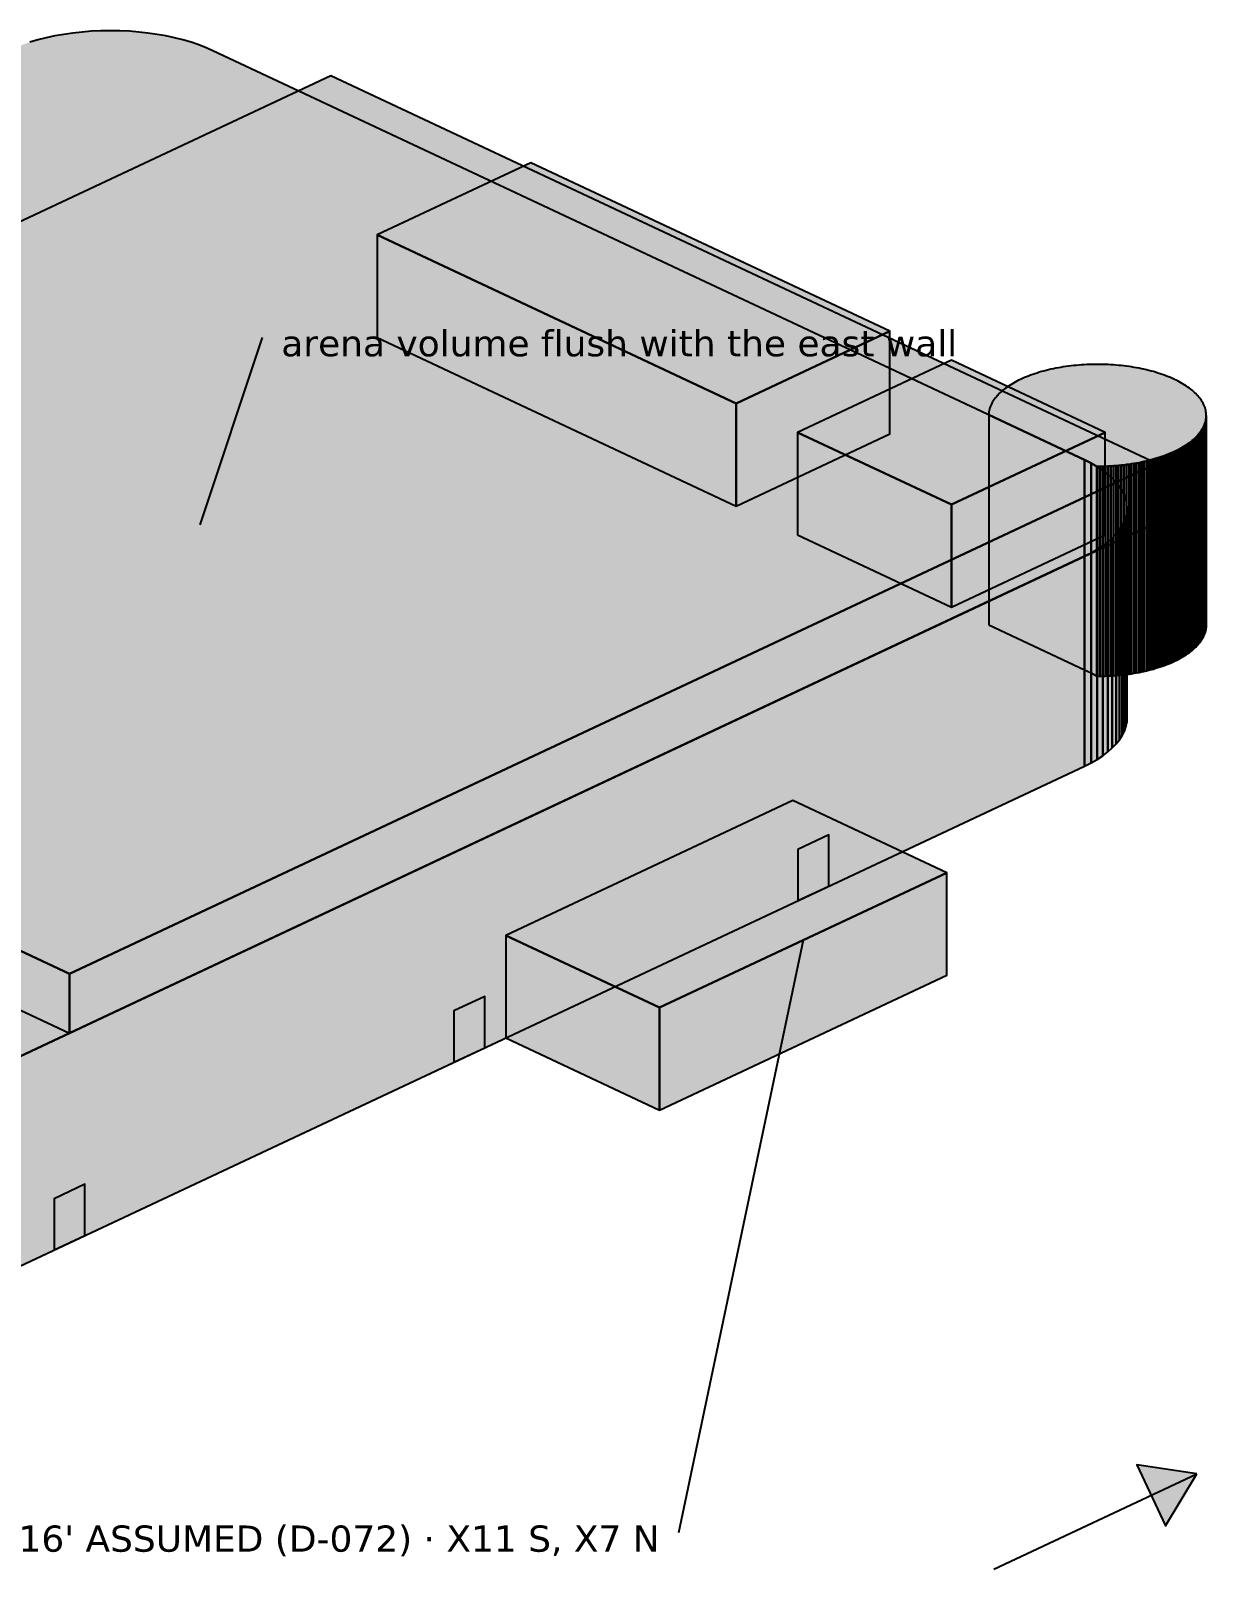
# Model space of a CAD drawing. Header units: inches. Extents: x 0.5 to 16.5, y 0.5 to 10.5.
# Drawn here: x 10.394 to 12.278, y 6.574 to 9.039 of the extents above; entities that cross this region are included whole.
import ezdxf
from ezdxf.enums import TextEntityAlignment as Align

# ---------------------------------------------------------------- set-up
doc = ezdxf.new("R2010")
doc.units = ezdxf.units.IN
doc.header["$MEASUREMENT"] = 0
doc.layers.add('A-ANNO-TEXT', color=7, linetype='Continuous')
doc.layers.add('A-MASS', color=7, linetype='Continuous')
doc.styles.add('KS-REG', font='DejaVuSans.ttf')

msp = doc.modelspace()

# ---------------------------------------------------------------- hatches: boundary and pattern name
at = {"layer": 'A-ANNO-TEXT', "true_color": 0x000000}
msp.add_hatch(color=7, dxfattribs=at).paths.add_polyline_path([(12.2629, 6.7265), (12.1667, 6.741), (12.2126, 6.6432)])
at = {"layer": 'A-MASS', "true_color": 0xc9c6be}
for points in [[(12.0829, 8.1969), (12.0933, 8.2021), (12.1029, 8.2077), (12.1118, 8.2135), (12.1198, 8.2195), (12.127, 8.2258), (12.1333, 8.2323), (12.1386, 8.239), (12.143, 8.2458), (12.1465, 8.2528), (12.149, 8.2598), (12.1505, 8.267), (12.151, 8.2741), (12.1505, 8.2812), (12.149, 8.2883), (12.1465, 8.2954), (12.143, 8.3023), (12.1386, 8.3092), (12.1333, 8.3159), (12.127, 8.3224), (12.1198, 8.3287), (12.1118, 8.3347), (12.1029, 8.3405), (12.0933, 8.3461), (12.0829, 8.3513), (10.6856, 9.0072), (10.6745, 9.0121), (10.6628, 9.0167), (10.6504, 9.0208), (10.6375, 9.0246), (10.6241, 9.0279), (10.6102, 9.0309), (10.596, 9.0334), (10.5814, 9.0355), (10.5666, 9.0371), (10.5516, 9.0383), (10.5364, 9.039), (10.5212, 9.0392), (10.506, 9.039), (10.4909, 9.0383), (10.4759, 9.0371), (10.4611, 9.0355), (10.4465, 9.0334), (10.4323, 9.0309), (10.4184, 9.0279), (10.405, 9.0246), (10.3921, 9.0208), (10.3797, 9.0167), (10.368, 9.0121), (10.3568, 9.0072), (8.6144, 8.1892), (8.604, 8.184), (8.5943, 8.1785), (8.5855, 8.1727), (8.5774, 8.1666), (8.5703, 8.1603), (8.564, 8.1538), (8.5586, 8.1471), (8.5542, 8.1403), (8.5508, 8.1333), (8.5483, 8.1263), (8.5468, 8.1192), (8.5463, 8.112), (8.5468, 8.1049), (8.5483, 8.0978), (8.5508, 8.0907), (8.5542, 8.0838), (8.5586, 8.0769), (8.564, 8.0703), (8.5703, 8.0638), (8.5774, 8.0575), (8.5855, 8.0514), (8.5943, 8.0456), (8.604, 8.0401), (8.6144, 8.0349), (10.0116, 7.3789), (10.0227, 7.374), (10.0345, 7.3695), (10.0469, 7.3653), (10.0598, 7.3615), (10.0732, 7.3582), (10.0871, 7.3552), (10.1013, 7.3527), (10.1159, 7.3506), (10.1307, 7.349), (10.1457, 7.3478), (10.1608, 7.3471), (10.176, 7.3469), (10.1912, 7.3471), (10.2064, 7.3478), (10.2214, 7.349), (10.2362, 7.3506), (10.2508, 7.3527), (10.265, 7.3552), (10.2788, 7.3582), (10.2923, 7.3615), (10.3052, 7.3653), (10.3175, 7.3695), (10.3293, 7.374), (10.3404, 7.3789)], [(9.1322, 8.1491), (10.4555, 7.5278), (12.1979, 8.3459), (10.8747, 8.9671)], [(12.2236, 8.3634), (12.2267, 8.3648), (12.2297, 8.3662), (12.2326, 8.3677), (12.2354, 8.3692), (12.2382, 8.3707), (12.2409, 8.3723), (12.2435, 8.3739), (12.246, 8.3755), (12.2484, 8.3772), (12.2507, 8.3789), (12.253, 8.3806), (12.2551, 8.3823), (12.2572, 8.3841), (12.2592, 8.3858), (12.261, 8.3877), (12.2628, 8.3895), (12.2645, 8.3913), (12.2661, 8.3932), (12.2676, 8.3951), (12.269, 8.397), (12.2703, 8.3989), (12.2715, 8.4008), (12.2726, 8.4028), (12.2735, 8.4047), (12.2744, 8.4067), (12.2752, 8.4087), (12.2759, 8.4106), (12.2765, 8.4126), (12.2769, 8.4146), (12.2773, 8.4166), (12.2776, 8.4186), (12.2777, 8.4206), (12.2778, 8.4226), (12.2777, 8.4247), (12.2776, 8.4267), (12.2773, 8.4287), (12.2769, 8.4307), (12.2765, 8.4327), (12.2759, 8.4347), (12.2752, 8.4366), (12.2744, 8.4386), (12.2735, 8.4406), (12.2726, 8.4425), (12.2715, 8.4445), (12.2703, 8.4464), (12.269, 8.4483), (12.2676, 8.4502), (12.2661, 8.4521), (12.2645, 8.454), (12.2628, 8.4558), (12.261, 8.4576), (12.2592, 8.4595), (12.2572, 8.4612), (12.2551, 8.463), (12.253, 8.4647), (12.2507, 8.4664), (12.2484, 8.4681), (12.246, 8.4698), (12.2435, 8.4714), (12.2409, 8.473), (12.2382, 8.4746), (12.2354, 8.4761), (12.2326, 8.4776), (12.2297, 8.4791), (12.2267, 8.4805), (12.2236, 8.4819), (12.2205, 8.4833), (12.2173, 8.4846), (12.214, 8.4859), (12.2107, 8.4872), (12.2073, 8.4884), (12.2038, 8.4896), (12.2003, 8.4907), (12.1967, 8.4918), (12.1931, 8.4929), (12.1894, 8.4939), (12.1856, 8.4948), (12.1818, 8.4958), (12.178, 8.4966), (12.1741, 8.4975), (12.1701, 8.4983), (12.1662, 8.499), (12.1622, 8.4997), (12.1581, 8.5004), (12.154, 8.501), (12.1499, 8.5015), (12.1458, 8.5021), (12.1416, 8.5025), (12.1374, 8.5029), (12.1332, 8.5033), (12.129, 8.5036), (12.1248, 8.5039), (12.1205, 8.5041), (12.1163, 8.5043), (12.112, 8.5044), (12.1077, 8.5045), (12.1034, 8.5045), (12.0991, 8.5045), (12.0949, 8.5044), (12.0906, 8.5043), (12.0863, 8.5041), (12.0821, 8.5039), (12.0778, 8.5036), (12.0736, 8.5033), (12.0694, 8.5029), (12.0652, 8.5025), (12.0611, 8.5021), (12.0569, 8.5015), (12.0528, 8.501), (12.0487, 8.5004), (12.0447, 8.4997), (12.0407, 8.499), (12.0367, 8.4983), (12.0328, 8.4975), (12.0289, 8.4966), (12.025, 8.4958), (12.0212, 8.4948), (12.0175, 8.4939), (12.0138, 8.4929), (12.0101, 8.4918), (12.0066, 8.4907), (12.003, 8.4896), (11.9996, 8.4884), (11.9962, 8.4872), (11.9928, 8.4859), (11.9895, 8.4846), (11.9863, 8.4833), (11.9832, 8.4819), (11.9801, 8.4805), (11.9771, 8.4791), (11.9742, 8.4776), (11.9714, 8.4761), (11.9686, 8.4746), (11.966, 8.473), (11.9634, 8.4714), (11.9609, 8.4698), (11.9585, 8.4681), (11.9561, 8.4664), (11.9539, 8.4647), (11.9517, 8.463), (11.9497, 8.4612), (11.9477, 8.4595), (11.9458, 8.4576), (11.944, 8.4558), (11.9423, 8.454), (11.9408, 8.4521), (11.9393, 8.4502), (11.9379, 8.4483), (11.9366, 8.4464), (11.9354, 8.4445), (11.9343, 8.4425), (11.9333, 8.4406), (11.9324, 8.4386), (11.9316, 8.4366), (11.931, 8.4347), (11.9304, 8.4327), (11.9299, 8.4307), (11.9295, 8.4287), (11.9293, 8.4267), (11.9291, 8.4247), (11.9291, 8.4235), (12.0829, 8.3513), (12.0933, 8.3461), (12.1025, 8.3408), (12.1034, 8.3408), (12.1077, 8.3408), (12.112, 8.3409), (12.1163, 8.341), (12.1205, 8.3412), (12.1248, 8.3414), (12.129, 8.3417), (12.1332, 8.342), (12.1374, 8.3424), (12.1416, 8.3428), (12.1458, 8.3432), (12.1499, 8.3438), (12.154, 8.3443), (12.1581, 8.3449), (12.1622, 8.3456), (12.1662, 8.3463), (12.1701, 8.347), (12.1741, 8.3478), (12.178, 8.3487), (12.1818, 8.3495), (12.1856, 8.3505), (12.1894, 8.3514), (12.1931, 8.3524), (12.1967, 8.3535), (12.2003, 8.3546), (12.2038, 8.3557), (12.2073, 8.3569), (12.2107, 8.3581), (12.214, 8.3594), (12.2173, 8.3607), (12.2205, 8.362)]]:
    msp.add_hatch(color=7, dxfattribs=at).paths.add_polyline_path(points)
at = {"layer": 'A-MASS', "true_color": 0xb0b0b0}
for points in [[(10.9486, 8.7119), (11.524, 8.4417), (11.7705, 8.5575), (11.1952, 8.8276)], [(11.6226, 8.3954), (11.8692, 8.2797), (12.1158, 8.3954), (11.8692, 8.5112)], [(11.1548, 7.5893), (11.4014, 7.4736), (11.8617, 7.6897), (11.6151, 7.8054)]]:
    msp.add_hatch(color=7, dxfattribs=at).paths.add_polyline_path(points)
at = {"layer": 'A-MASS', "true_color": 0x9e9e9e}
for points in [[(10.9486, 8.5476), (11.524, 8.2775), (11.524, 8.4417), (10.9486, 8.7119)], [(11.6226, 8.2312), (11.8692, 8.1155), (11.8692, 8.2797), (11.6226, 8.3954)], [(11.1548, 7.4251), (11.4014, 7.3094), (11.4014, 7.4736), (11.1548, 7.5893)]]:
    msp.add_hatch(color=7, dxfattribs=at).paths.add_polyline_path(points)
at = {"layer": 'A-MASS', "true_color": 0x7f7f7f}
for points in [[(11.524, 8.2775), (11.7705, 8.3933), (11.7705, 8.5575), (11.524, 8.4417)], [(11.8692, 8.1155), (12.1158, 8.2312), (12.1158, 8.3954), (11.8692, 8.2797)], [(11.4014, 7.3094), (11.8617, 7.5254), (11.8617, 7.6897), (11.4014, 7.4736)]]:
    msp.add_hatch(color=7, dxfattribs=at).paths.add_polyline_path(points)
at = {"layer": 'A-MASS', "true_color": 0xb5b2ab}
for points in [[(11.9291, 8.0873), (12.0829, 8.0151), (12.0829, 8.3513), (11.9291, 8.4235)], [(12.0829, 8.0151), (12.0933, 8.0099), (12.0933, 8.3461), (12.0829, 8.3513)], [(12.0933, 8.0099), (12.1025, 8.0047), (12.1025, 8.3408), (12.0933, 8.3461)], [(12.1025, 8.0047), (12.1034, 8.0047), (12.1034, 8.3408), (12.1025, 8.3408)], [(9.1322, 8.0541), (10.4555, 7.4329), (10.4555, 7.5278), (9.1322, 8.1491)]]:
    msp.add_hatch(color=7, dxfattribs=at).paths.add_polyline_path(points)
at = {"layer": 'A-MASS', "true_color": 0x918f89}
for points in [[(12.2744, 8.0706), (12.2752, 8.0725), (12.2752, 8.4087), (12.2744, 8.4067)], [(12.2752, 8.0725), (12.2759, 8.0745), (12.2759, 8.4106), (12.2752, 8.4087)], [(12.2759, 8.0745), (12.2765, 8.0765), (12.2765, 8.4126), (12.2759, 8.4106)], [(12.2765, 8.0765), (12.2769, 8.0785), (12.2769, 8.4146), (12.2765, 8.4126)], [(12.2769, 8.0785), (12.2773, 8.0805), (12.2773, 8.4166), (12.2769, 8.4146)], [(12.2773, 8.0805), (12.2776, 8.0825), (12.2776, 8.4186), (12.2773, 8.4166)], [(12.2776, 8.0825), (12.2777, 8.0845), (12.2777, 8.4206), (12.2776, 8.4186)], [(12.2777, 8.0845), (12.2778, 8.0865), (12.2778, 8.4226), (12.2777, 8.4206)], [(12.2551, 8.0462), (12.2572, 8.0479), (12.2572, 8.3841), (12.2551, 8.3823)], [(12.2572, 8.0479), (12.2592, 8.0497), (12.2592, 8.3858), (12.2572, 8.3841)], [(12.2592, 8.0497), (12.261, 8.0515), (12.261, 8.3877), (12.2592, 8.3858)], [(12.261, 8.0515), (12.2628, 8.0534), (12.2628, 8.3895), (12.261, 8.3877)], [(12.2628, 8.0534), (12.2645, 8.0552), (12.2645, 8.3913), (12.2628, 8.3895)], [(12.2645, 8.0552), (12.2661, 8.0571), (12.2661, 8.3932), (12.2645, 8.3913)], [(12.2661, 8.0571), (12.2676, 8.059), (12.2676, 8.3951), (12.2661, 8.3932)], [(12.2676, 8.059), (12.269, 8.0609), (12.269, 8.397), (12.2676, 8.3951)], [(12.269, 8.0609), (12.2703, 8.0628), (12.2703, 8.3989), (12.269, 8.397)], [(12.2703, 8.0628), (12.2715, 8.0647), (12.2715, 8.4008), (12.2703, 8.3989)], [(12.2715, 8.0647), (12.2726, 8.0666), (12.2726, 8.4028), (12.2715, 8.4008)], [(12.2726, 8.0666), (12.2735, 8.0686), (12.2735, 8.4047), (12.2726, 8.4028)], [(12.2735, 8.0686), (12.2744, 8.0706), (12.2744, 8.4067), (12.2735, 8.4047)], [(12.2107, 8.022), (12.214, 8.0233), (12.214, 8.3594), (12.2107, 8.3581)], [(12.214, 8.0233), (12.2173, 8.0246), (12.2173, 8.3607), (12.214, 8.3594)], [(12.2173, 8.0246), (12.2205, 8.0259), (12.2205, 8.362), (12.2173, 8.3607)], [(12.2205, 8.0259), (12.2236, 8.0272), (12.2236, 8.3634), (12.2205, 8.362)], [(12.2236, 8.0272), (12.2267, 8.0287), (12.2267, 8.3648), (12.2236, 8.3634)], [(12.2267, 8.0287), (12.2297, 8.0301), (12.2297, 8.3662), (12.2267, 8.3648)], [(12.2297, 8.0301), (12.2326, 8.0316), (12.2326, 8.3677), (12.2297, 8.3662)], [(12.2326, 8.0316), (12.2354, 8.0331), (12.2354, 8.3692), (12.2326, 8.3677)], [(12.2354, 8.0331), (12.2382, 8.0346), (12.2382, 8.3707), (12.2354, 8.3692)], [(12.2382, 8.0346), (12.2409, 8.0362), (12.2409, 8.3723), (12.2382, 8.3707)], [(12.2409, 8.0362), (12.2435, 8.0378), (12.2435, 8.3739), (12.2409, 8.3723)], [(12.2435, 8.0378), (12.246, 8.0394), (12.246, 8.3755), (12.2435, 8.3739)], [(12.246, 8.0394), (12.2484, 8.0411), (12.2484, 8.3772), (12.246, 8.3755)], [(12.2484, 8.0411), (12.2507, 8.0427), (12.2507, 8.3789), (12.2484, 8.3772)], [(12.2507, 8.0427), (12.253, 8.0445), (12.253, 8.3806), (12.2507, 8.3789)], [(12.253, 8.0445), (12.2551, 8.0462), (12.2551, 8.3823), (12.253, 8.3806)], [(10.4555, 7.4329), (12.1979, 8.2509), (12.1979, 8.3459), (10.4555, 7.5278)], [(12.1034, 8.0047), (12.1077, 8.0047), (12.1077, 8.3408), (12.1034, 8.3408)], [(12.1077, 8.0047), (12.112, 8.0048), (12.112, 8.3409), (12.1077, 8.3408)], [(12.112, 8.0048), (12.1163, 8.0049), (12.1163, 8.341), (12.112, 8.3409)], [(12.1163, 8.0049), (12.1205, 8.0051), (12.1205, 8.3412), (12.1163, 8.341)], [(12.1205, 8.0051), (12.1248, 8.0053), (12.1248, 8.3414), (12.1205, 8.3412)], [(12.1248, 8.0053), (12.129, 8.0056), (12.129, 8.3417), (12.1248, 8.3414)], [(12.129, 8.0056), (12.1332, 8.0059), (12.1332, 8.342), (12.129, 8.3417)], [(12.1332, 8.0059), (12.1374, 8.0063), (12.1374, 8.3424), (12.1332, 8.342)], [(12.1374, 8.0063), (12.1416, 8.0067), (12.1416, 8.3428), (12.1374, 8.3424)], [(12.1416, 8.0067), (12.1458, 8.0071), (12.1458, 8.3432), (12.1416, 8.3428)], [(12.1458, 8.0071), (12.1499, 8.0076), (12.1499, 8.3438), (12.1458, 8.3432)], [(12.1499, 8.0076), (12.154, 8.0082), (12.154, 8.3443), (12.1499, 8.3438)], [(12.154, 8.0082), (12.1581, 8.0088), (12.1581, 8.3449), (12.154, 8.3443)], [(12.1581, 8.0088), (12.1622, 8.0095), (12.1622, 8.3456), (12.1581, 8.3449)], [(12.1622, 8.0095), (12.1662, 8.0102), (12.1662, 8.3463), (12.1622, 8.3456)], [(12.1662, 8.0102), (12.1701, 8.0109), (12.1701, 8.347), (12.1662, 8.3463)], [(12.1701, 8.0109), (12.1741, 8.0117), (12.1741, 8.3478), (12.1701, 8.347)], [(12.1741, 8.0117), (12.178, 8.0125), (12.178, 8.3487), (12.1741, 8.3478)], [(12.178, 8.0125), (12.1818, 8.0134), (12.1818, 8.3495), (12.178, 8.3487)], [(12.1818, 8.0134), (12.1856, 8.0143), (12.1856, 8.3505), (12.1818, 8.3495)], [(12.1856, 8.0143), (12.1894, 8.0153), (12.1894, 8.3514), (12.1856, 8.3505)], [(12.1894, 8.0153), (12.1931, 8.0163), (12.1931, 8.3524), (12.1894, 8.3514)], [(12.1931, 8.0163), (12.1967, 8.0174), (12.1967, 8.3535), (12.1931, 8.3524)], [(12.1967, 8.0174), (12.2003, 8.0185), (12.2003, 8.3546), (12.1967, 8.3535)], [(12.2003, 8.0185), (12.2038, 8.0196), (12.2038, 8.3557), (12.2003, 8.3546)], [(12.2038, 8.0196), (12.2073, 8.0208), (12.2073, 8.3569), (12.2038, 8.3557)], [(12.2073, 8.0208), (12.2107, 8.022), (12.2107, 8.3581), (12.2073, 8.3569)], [(12.149, 7.9237), (12.1505, 7.9308), (12.1505, 8.267), (12.149, 8.2598)], [(12.1505, 7.9308), (12.151, 7.938), (12.151, 8.2741), (12.1505, 8.267)], [(12.1333, 7.8962), (12.1386, 7.9029), (12.1386, 8.239), (12.1333, 8.2323)], [(12.1386, 7.9029), (12.143, 7.9097), (12.143, 8.2458), (12.1386, 8.239)], [(12.143, 7.9097), (12.1465, 7.9167), (12.1465, 8.2528), (12.143, 8.2458)], [(12.1465, 7.9167), (12.149, 7.9237), (12.149, 8.2598), (12.1465, 8.2528)], [(12.1029, 7.8715), (12.1118, 7.8773), (12.1118, 8.2135), (12.1029, 8.2077)], [(12.1118, 7.8773), (12.1198, 7.8834), (12.1198, 8.2195), (12.1118, 8.2135)], [(12.1198, 7.8834), (12.127, 7.8897), (12.127, 8.2258), (12.1198, 8.2195)], [(12.127, 7.8897), (12.1333, 7.8962), (12.1333, 8.2323), (12.127, 8.2258)], [(10.3404, 7.0428), (12.0829, 7.8608), (12.0829, 8.1969), (10.3404, 7.3789)], [(12.0829, 7.8608), (12.0933, 7.866), (12.0933, 8.2021), (12.0829, 8.1969)], [(12.0933, 7.866), (12.1029, 7.8715), (12.1029, 8.2077), (12.0933, 8.2021)]]:
    msp.add_hatch(color=7, dxfattribs=at).paths.add_polyline_path(points)
at = {"layer": 'A-MASS', "true_color": 0x394c5a}
for points in [[(12.2735, 8.0891), (12.2744, 8.0911), (12.2744, 8.3862), (12.2735, 8.3842)], [(12.2777, 8.1051), (12.2778, 8.1071), (12.2778, 8.4021), (12.2777, 8.4001)], [(12.2628, 8.0739), (12.2645, 8.0757), (12.2645, 8.3708), (12.2628, 8.369)], [(12.2107, 8.0425), (12.214, 8.0438), (12.214, 8.3388), (12.2107, 8.3376)], [(12.2236, 8.0478), (12.2267, 8.0492), (12.2267, 8.3442), (12.2236, 8.3428)], [(12.246, 8.0599), (12.2484, 8.0616), (12.2484, 8.3566), (12.246, 8.355)], [(12.1163, 8.0254), (12.1205, 8.0256), (12.1205, 8.3207), (12.1163, 8.3205)], [(12.1499, 8.0282), (12.154, 8.0287), (12.154, 8.3238), (12.1499, 8.3232)], [(12.1818, 8.0339), (12.1856, 8.0349), (12.1856, 8.3299), (12.1818, 8.329)], [(12.1465, 8.1219), (12.149, 8.129), (12.149, 8.2393), (12.1465, 8.2323)], [(12.149, 8.129), (12.1505, 8.1361), (12.1505, 8.2464), (12.149, 8.2393)], [(12.1505, 8.1361), (12.151, 8.1432), (12.151, 8.2536), (12.1505, 8.2464)], [(12.127, 8.095), (12.1333, 8.1015), (12.1333, 8.2118), (12.127, 8.2053)], [(12.1333, 8.1015), (12.1386, 8.1082), (12.1386, 8.2185), (12.1333, 8.2118)], [(12.1386, 8.1082), (12.143, 8.115), (12.143, 8.2253), (12.1386, 8.2185)], [(12.143, 8.115), (12.1465, 8.1219), (12.1465, 8.2323), (12.143, 8.2253)], [(12.0933, 8.0713), (12.1029, 8.0768), (12.1029, 8.1871), (12.0933, 8.1816)], [(12.1029, 8.0768), (12.1118, 8.0826), (12.1118, 8.1929), (12.1029, 8.1871)], [(12.1118, 8.0826), (12.1198, 8.0887), (12.1198, 8.199), (12.1118, 8.1929)], [(12.1198, 8.0887), (12.127, 8.095), (12.127, 8.2053), (12.1198, 8.199)], [(10.3404, 7.248), (12.0829, 8.0661), (12.0829, 8.1764), (10.3404, 7.3584)], [(12.0829, 8.0661), (12.0933, 8.0713), (12.0933, 8.1816), (12.0829, 8.1764)], [(12.149, 7.9391), (12.1505, 7.9462), (12.1505, 8.0899), (12.149, 8.0828)], [(12.1505, 7.9462), (12.151, 7.9534), (12.151, 8.0971), (12.1505, 8.0899)], [(12.1386, 7.9183), (12.143, 7.9251), (12.143, 8.0688), (12.1386, 8.062)], [(12.143, 7.9251), (12.1465, 7.9321), (12.1465, 8.0758), (12.143, 8.0688)], [(12.1465, 7.9321), (12.149, 7.9391), (12.149, 8.0828), (12.1465, 8.0758)], [(12.1118, 7.8927), (12.1198, 7.8988), (12.1198, 8.0425), (12.1118, 8.0364)], [(12.1198, 7.8988), (12.127, 7.9051), (12.127, 8.0488), (12.1198, 8.0425)], [(12.127, 7.9051), (12.1333, 7.9116), (12.1333, 8.0553), (12.127, 8.0488)], [(12.1333, 7.9116), (12.1386, 7.9183), (12.1386, 8.062), (12.1333, 8.0553)], [(10.3404, 7.0582), (12.0829, 7.8762), (12.0829, 8.0199), (10.3404, 7.2018)], [(12.0829, 7.8762), (12.0933, 7.8814), (12.0933, 8.0251), (12.0829, 8.0199)], [(12.0933, 7.8814), (12.1029, 7.8869), (12.1029, 8.0306), (12.0933, 8.0251)], [(12.1029, 7.8869), (12.1118, 7.8927), (12.1118, 8.0364), (12.1029, 8.0306)]]:
    msp.add_hatch(color=7, dxfattribs=at).paths.add_polyline_path(points)
at = {"layer": 'A-MASS', "true_color": 0x131313}
for points in [[(11.6233, 7.6451), (11.6727, 7.6682), (11.6727, 7.7503), (11.6233, 7.7272)], [(11.0719, 7.3862), (11.1212, 7.4093), (11.1212, 7.4914), (11.0719, 7.4683)], [(10.4308, 7.0852), (10.4801, 7.1084), (10.4801, 7.1905), (10.4308, 7.1673)]]:
    msp.add_hatch(color=7, dxfattribs=at).paths.add_polyline_path(points)

# ---------------------------------------------------------------- linework, layer by layer
at = {"layer": 'A-ANNO-TEXT'}
for p, q in [((10.6651, 8.2475), (10.7651, 8.5475)), ((11.6316, 7.5816), (11.4316, 6.6316)), ((11.9371, 6.5735), (12.2629, 6.7265))]:
    msp.add_line(p, q, dxfattribs=at)
msp.add_lwpolyline([(12.2629, 6.7265), (12.1667, 6.741), (12.2126, 6.6432)], close=True, dxfattribs=at)
at = {"layer": 'A-MASS'}
msp.add_lwpolyline([(10.3404, 7.3789), (12.0829, 8.1969), (12.0933, 8.2021), (12.1029, 8.2077), (12.1118, 8.2135), (12.1198, 8.2195), (12.127, 8.2258), (12.1333, 8.2323), (12.1386, 8.239), (12.143, 8.2458), (12.1465, 8.2528), (12.149, 8.2598), (12.1505, 8.267), (12.151, 8.2741), (12.1505, 8.2812), (12.149, 8.2883), (12.1465, 8.2954), (12.143, 8.3023), (12.1386, 8.3092), (12.1333, 8.3159), (12.127, 8.3224), (12.1198, 8.3287), (12.1118, 8.3347), (12.1029, 8.3405), (12.0933, 8.3461), (12.0829, 8.3513), (10.6856, 9.0072), (10.6745, 9.0121), (10.6628, 9.0167), (10.6504, 9.0208), (10.6375, 9.0246), (10.6241, 9.0279), (10.6102, 9.0309), (10.596, 9.0334), (10.5814, 9.0355), (10.5666, 9.0371), (10.5516, 9.0383), (10.5364, 9.039), (10.5212, 9.0392), (10.506, 9.039), (10.4909, 9.0383), (10.4759, 9.0371), (10.4611, 9.0355), (10.4465, 9.0334), (10.4323, 9.0309), (10.4184, 9.0279), (10.405, 9.0246), (10.3921, 9.0208)], dxfattribs=at)
for points in [[(9.1322, 8.1491), (10.4555, 7.5278), (12.1979, 8.3459), (10.8747, 8.9671)], [(10.9486, 8.7119), (11.524, 8.4417), (11.7705, 8.5575), (11.1952, 8.8276)], [(10.9486, 8.5476), (11.524, 8.2775), (11.524, 8.4417), (10.9486, 8.7119)], [(11.524, 8.2775), (11.7705, 8.3933), (11.7705, 8.5575), (11.524, 8.4417)], [(11.6226, 8.3954), (11.8692, 8.2797), (12.1158, 8.3954), (11.8692, 8.5112)], [(12.2236, 8.3634), (12.2267, 8.3648), (12.2297, 8.3662), (12.2326, 8.3677), (12.2354, 8.3692), (12.2382, 8.3707), (12.2409, 8.3723), (12.2435, 8.3739), (12.246, 8.3755), (12.2484, 8.3772), (12.2507, 8.3789), (12.253, 8.3806), (12.2551, 8.3823), (12.2572, 8.3841), (12.2592, 8.3858), (12.261, 8.3877), (12.2628, 8.3895), (12.2645, 8.3913), (12.2661, 8.3932), (12.2676, 8.3951), (12.269, 8.397), (12.2703, 8.3989), (12.2715, 8.4008), (12.2726, 8.4028), (12.2735, 8.4047), (12.2744, 8.4067), (12.2752, 8.4087), (12.2759, 8.4106), (12.2765, 8.4126), (12.2769, 8.4146), (12.2773, 8.4166), (12.2776, 8.4186), (12.2777, 8.4206), (12.2778, 8.4226), (12.2777, 8.4247), (12.2776, 8.4267), (12.2773, 8.4287), (12.2769, 8.4307), (12.2765, 8.4327), (12.2759, 8.4347), (12.2752, 8.4366), (12.2744, 8.4386), (12.2735, 8.4406), (12.2726, 8.4425), (12.2715, 8.4445), (12.2703, 8.4464), (12.269, 8.4483), (12.2676, 8.4502), (12.2661, 8.4521), (12.2645, 8.454), (12.2628, 8.4558), (12.261, 8.4576), (12.2592, 8.4595), (12.2572, 8.4612), (12.2551, 8.463), (12.253, 8.4647), (12.2507, 8.4664), (12.2484, 8.4681), (12.246, 8.4698), (12.2435, 8.4714), (12.2409, 8.473), (12.2382, 8.4746), (12.2354, 8.4761), (12.2326, 8.4776), (12.2297, 8.4791), (12.2267, 8.4805), (12.2236, 8.4819), (12.2205, 8.4833), (12.2173, 8.4846), (12.214, 8.4859), (12.2107, 8.4872), (12.2073, 8.4884), (12.2038, 8.4896), (12.2003, 8.4907), (12.1967, 8.4918), (12.1931, 8.4929), (12.1894, 8.4939), (12.1856, 8.4948), (12.1818, 8.4958), (12.178, 8.4966), (12.1741, 8.4975), (12.1701, 8.4983), (12.1662, 8.499), (12.1622, 8.4997), (12.1581, 8.5004), (12.154, 8.501), (12.1499, 8.5015), (12.1458, 8.5021), (12.1416, 8.5025), (12.1374, 8.5029), (12.1332, 8.5033), (12.129, 8.5036), (12.1248, 8.5039), (12.1205, 8.5041), (12.1163, 8.5043), (12.112, 8.5044), (12.1077, 8.5045), (12.1034, 8.5045), (12.0991, 8.5045), (12.0949, 8.5044), (12.0906, 8.5043), (12.0863, 8.5041), (12.0821, 8.5039), (12.0778, 8.5036), (12.0736, 8.5033), (12.0694, 8.5029), (12.0652, 8.5025), (12.0611, 8.5021), (12.0569, 8.5015), (12.0528, 8.501), (12.0487, 8.5004), (12.0447, 8.4997), (12.0407, 8.499), (12.0367, 8.4983), (12.0328, 8.4975), (12.0289, 8.4966), (12.025, 8.4958), (12.0212, 8.4948), (12.0175, 8.4939), (12.0138, 8.4929), (12.0101, 8.4918), (12.0066, 8.4907), (12.003, 8.4896), (11.9996, 8.4884), (11.9962, 8.4872), (11.9928, 8.4859), (11.9895, 8.4846), (11.9863, 8.4833), (11.9832, 8.4819), (11.9801, 8.4805), (11.9771, 8.4791), (11.9742, 8.4776), (11.9714, 8.4761), (11.9686, 8.4746), (11.966, 8.473), (11.9634, 8.4714), (11.9609, 8.4698), (11.9585, 8.4681), (11.9561, 8.4664), (11.9539, 8.4647), (11.9517, 8.463), (11.9497, 8.4612), (11.9477, 8.4595), (11.9458, 8.4576), (11.944, 8.4558), (11.9423, 8.454), (11.9408, 8.4521), (11.9393, 8.4502), (11.9379, 8.4483), (11.9366, 8.4464), (11.9354, 8.4445), (11.9343, 8.4425), (11.9333, 8.4406), (11.9324, 8.4386), (11.9316, 8.4366), (11.931, 8.4347), (11.9304, 8.4327), (11.9299, 8.4307), (11.9295, 8.4287), (11.9293, 8.4267), (11.9291, 8.4247), (11.9291, 8.4235), (12.0829, 8.3513), (12.0933, 8.3461), (12.1025, 8.3408), (12.1034, 8.3408), (12.1077, 8.3408), (12.112, 8.3409), (12.1163, 8.341), (12.1205, 8.3412), (12.1248, 8.3414), (12.129, 8.3417), (12.1332, 8.342), (12.1374, 8.3424), (12.1416, 8.3428), (12.1458, 8.3432), (12.1499, 8.3438), (12.154, 8.3443), (12.1581, 8.3449), (12.1622, 8.3456), (12.1662, 8.3463), (12.1701, 8.347), (12.1741, 8.3478), (12.178, 8.3487), (12.1818, 8.3495), (12.1856, 8.3505), (12.1894, 8.3514), (12.1931, 8.3524), (12.1967, 8.3535), (12.2003, 8.3546), (12.2038, 8.3557), (12.2073, 8.3569), (12.2107, 8.3581), (12.214, 8.3594), (12.2173, 8.3607), (12.2205, 8.362)], [(11.9291, 8.0873), (12.0829, 8.0151), (12.0829, 8.3513), (11.9291, 8.4235)], [(12.2744, 8.0706), (12.2752, 8.0725), (12.2752, 8.4087), (12.2744, 8.4067)], [(12.2752, 8.0725), (12.2759, 8.0745), (12.2759, 8.4106), (12.2752, 8.4087)], [(12.2759, 8.0745), (12.2765, 8.0765), (12.2765, 8.4126), (12.2759, 8.4106)], [(12.2765, 8.0765), (12.2769, 8.0785), (12.2769, 8.4146), (12.2765, 8.4126)], [(12.2769, 8.0785), (12.2773, 8.0805), (12.2773, 8.4166), (12.2769, 8.4146)], [(12.2773, 8.0805), (12.2776, 8.0825), (12.2776, 8.4186), (12.2773, 8.4166)], [(12.2776, 8.0825), (12.2777, 8.0845), (12.2777, 8.4206), (12.2776, 8.4186)], [(12.2777, 8.0845), (12.2778, 8.0865), (12.2778, 8.4226), (12.2777, 8.4206)], [(11.6226, 8.2312), (11.8692, 8.1155), (11.8692, 8.2797), (11.6226, 8.3954)], [(11.8692, 8.1155), (12.1158, 8.2312), (12.1158, 8.3954), (11.8692, 8.2797)], [(12.2551, 8.0462), (12.2572, 8.0479), (12.2572, 8.3841), (12.2551, 8.3823)], [(12.2572, 8.0479), (12.2592, 8.0497), (12.2592, 8.3858), (12.2572, 8.3841)], [(12.2592, 8.0497), (12.261, 8.0515), (12.261, 8.3877), (12.2592, 8.3858)], [(12.261, 8.0515), (12.2628, 8.0534), (12.2628, 8.3895), (12.261, 8.3877)], [(12.2628, 8.0534), (12.2645, 8.0552), (12.2645, 8.3913), (12.2628, 8.3895)], [(12.2645, 8.0552), (12.2661, 8.0571), (12.2661, 8.3932), (12.2645, 8.3913)], [(12.2661, 8.0571), (12.2676, 8.059), (12.2676, 8.3951), (12.2661, 8.3932)], [(12.2676, 8.059), (12.269, 8.0609), (12.269, 8.397), (12.2676, 8.3951)], [(12.269, 8.0609), (12.2703, 8.0628), (12.2703, 8.3989), (12.269, 8.397)], [(12.2703, 8.0628), (12.2715, 8.0647), (12.2715, 8.4008), (12.2703, 8.3989)], [(12.2715, 8.0647), (12.2726, 8.0666), (12.2726, 8.4028), (12.2715, 8.4008)], [(12.2726, 8.0666), (12.2735, 8.0686), (12.2735, 8.4047), (12.2726, 8.4028)], [(12.2735, 8.0686), (12.2744, 8.0706), (12.2744, 8.4067), (12.2735, 8.4047)], [(12.2107, 8.022), (12.214, 8.0233), (12.214, 8.3594), (12.2107, 8.3581)], [(12.214, 8.0233), (12.2173, 8.0246), (12.2173, 8.3607), (12.214, 8.3594)], [(12.2173, 8.0246), (12.2205, 8.0259), (12.2205, 8.362), (12.2173, 8.3607)], [(12.2205, 8.0259), (12.2236, 8.0272), (12.2236, 8.3634), (12.2205, 8.362)], [(12.2236, 8.0272), (12.2267, 8.0287), (12.2267, 8.3648), (12.2236, 8.3634)], [(12.2267, 8.0287), (12.2297, 8.0301), (12.2297, 8.3662), (12.2267, 8.3648)], [(12.2297, 8.0301), (12.2326, 8.0316), (12.2326, 8.3677), (12.2297, 8.3662)], [(12.2326, 8.0316), (12.2354, 8.0331), (12.2354, 8.3692), (12.2326, 8.3677)], [(12.2354, 8.0331), (12.2382, 8.0346), (12.2382, 8.3707), (12.2354, 8.3692)], [(12.2382, 8.0346), (12.2409, 8.0362), (12.2409, 8.3723), (12.2382, 8.3707)], [(12.2409, 8.0362), (12.2435, 8.0378), (12.2435, 8.3739), (12.2409, 8.3723)], [(12.2435, 8.0378), (12.246, 8.0394), (12.246, 8.3755), (12.2435, 8.3739)], [(12.246, 8.0394), (12.2484, 8.0411), (12.2484, 8.3772), (12.246, 8.3755)], [(12.2484, 8.0411), (12.2507, 8.0427), (12.2507, 8.3789), (12.2484, 8.3772)], [(12.2507, 8.0427), (12.253, 8.0445), (12.253, 8.3806), (12.2507, 8.3789)], [(12.253, 8.0445), (12.2551, 8.0462), (12.2551, 8.3823), (12.253, 8.3806)], [(10.4555, 7.4329), (12.1979, 8.2509), (12.1979, 8.3459), (10.4555, 7.5278)], [(12.0829, 8.0151), (12.0933, 8.0099), (12.0933, 8.3461), (12.0829, 8.3513)], [(12.0933, 8.0099), (12.1025, 8.0047), (12.1025, 8.3408), (12.0933, 8.3461)], [(12.1025, 8.0047), (12.1034, 8.0047), (12.1034, 8.3408), (12.1025, 8.3408)], [(12.1034, 8.0047), (12.1077, 8.0047), (12.1077, 8.3408), (12.1034, 8.3408)], [(12.1077, 8.0047), (12.112, 8.0048), (12.112, 8.3409), (12.1077, 8.3408)], [(12.112, 8.0048), (12.1163, 8.0049), (12.1163, 8.341), (12.112, 8.3409)], [(12.1163, 8.0049), (12.1205, 8.0051), (12.1205, 8.3412), (12.1163, 8.341)], [(12.1205, 8.0051), (12.1248, 8.0053), (12.1248, 8.3414), (12.1205, 8.3412)], [(12.1248, 8.0053), (12.129, 8.0056), (12.129, 8.3417), (12.1248, 8.3414)], [(12.129, 8.0056), (12.1332, 8.0059), (12.1332, 8.342), (12.129, 8.3417)], [(12.1332, 8.0059), (12.1374, 8.0063), (12.1374, 8.3424), (12.1332, 8.342)], [(12.1374, 8.0063), (12.1416, 8.0067), (12.1416, 8.3428), (12.1374, 8.3424)], [(12.1416, 8.0067), (12.1458, 8.0071), (12.1458, 8.3432), (12.1416, 8.3428)], [(12.1458, 8.0071), (12.1499, 8.0076), (12.1499, 8.3438), (12.1458, 8.3432)], [(12.1499, 8.0076), (12.154, 8.0082), (12.154, 8.3443), (12.1499, 8.3438)], [(12.154, 8.0082), (12.1581, 8.0088), (12.1581, 8.3449), (12.154, 8.3443)], [(12.1581, 8.0088), (12.1622, 8.0095), (12.1622, 8.3456), (12.1581, 8.3449)], [(12.1622, 8.0095), (12.1662, 8.0102), (12.1662, 8.3463), (12.1622, 8.3456)], [(12.1662, 8.0102), (12.1701, 8.0109), (12.1701, 8.347), (12.1662, 8.3463)], [(12.1701, 8.0109), (12.1741, 8.0117), (12.1741, 8.3478), (12.1701, 8.347)], [(12.1741, 8.0117), (12.178, 8.0125), (12.178, 8.3487), (12.1741, 8.3478)], [(12.178, 8.0125), (12.1818, 8.0134), (12.1818, 8.3495), (12.178, 8.3487)], [(12.1818, 8.0134), (12.1856, 8.0143), (12.1856, 8.3505), (12.1818, 8.3495)], [(12.1856, 8.0143), (12.1894, 8.0153), (12.1894, 8.3514), (12.1856, 8.3505)], [(12.1894, 8.0153), (12.1931, 8.0163), (12.1931, 8.3524), (12.1894, 8.3514)], [(12.1931, 8.0163), (12.1967, 8.0174), (12.1967, 8.3535), (12.1931, 8.3524)], [(12.1967, 8.0174), (12.2003, 8.0185), (12.2003, 8.3546), (12.1967, 8.3535)], [(12.2003, 8.0185), (12.2038, 8.0196), (12.2038, 8.3557), (12.2003, 8.3546)], [(12.2038, 8.0196), (12.2073, 8.0208), (12.2073, 8.3569), (12.2038, 8.3557)], [(12.2073, 8.0208), (12.2107, 8.022), (12.2107, 8.3581), (12.2073, 8.3569)], [(12.149, 7.9237), (12.1505, 7.9308), (12.1505, 8.267), (12.149, 8.2598)], [(12.1505, 7.9308), (12.151, 7.938), (12.151, 8.2741), (12.1505, 8.267)], [(12.1333, 7.8962), (12.1386, 7.9029), (12.1386, 8.239), (12.1333, 8.2323)], [(12.1386, 7.9029), (12.143, 7.9097), (12.143, 8.2458), (12.1386, 8.239)], [(12.143, 7.9097), (12.1465, 7.9167), (12.1465, 8.2528), (12.143, 8.2458)], [(12.1465, 7.9167), (12.149, 7.9237), (12.149, 8.2598), (12.1465, 8.2528)], [(12.1029, 7.8715), (12.1118, 7.8773), (12.1118, 8.2135), (12.1029, 8.2077)], [(12.1118, 7.8773), (12.1198, 7.8834), (12.1198, 8.2195), (12.1118, 8.2135)], [(12.1198, 7.8834), (12.127, 7.8897), (12.127, 8.2258), (12.1198, 8.2195)], [(12.127, 7.8897), (12.1333, 7.8962), (12.1333, 8.2323), (12.127, 8.2258)], [(10.3404, 7.0428), (12.0829, 7.8608), (12.0829, 8.1969), (10.3404, 7.3789)], [(12.0829, 7.8608), (12.0933, 7.866), (12.0933, 8.2021), (12.0829, 8.1969)], [(12.0933, 7.866), (12.1029, 7.8715), (12.1029, 8.2077), (12.0933, 8.2021)], [(9.1322, 8.0541), (10.4555, 7.4329), (10.4555, 7.5278), (9.1322, 8.1491)], [(11.1548, 7.5893), (11.4014, 7.4736), (11.8617, 7.6897), (11.6151, 7.8054)], [(11.6233, 7.6451), (11.6727, 7.6682), (11.6727, 7.7503), (11.6233, 7.7272)], [(11.4014, 7.3094), (11.8617, 7.5254), (11.8617, 7.6897), (11.4014, 7.4736)], [(11.1548, 7.4251), (11.4014, 7.3094), (11.4014, 7.4736), (11.1548, 7.5893)], [(11.0719, 7.3862), (11.1212, 7.4093), (11.1212, 7.4914), (11.0719, 7.4683)], [(10.4308, 7.0852), (10.4801, 7.1084), (10.4801, 7.1905), (10.4308, 7.1673)]]:
    msp.add_lwpolyline(points, close=True, dxfattribs=at)

# ---------------------------------------------------------------- texts
at = {"layer": 'A-ANNO-TEXT', "style": 'KS-REG'}
msp.add_text('arena volume flush with the east wall', height=0.042, dxfattribs=at).set_placement((10.7951, 8.5175))
msp.add_text("RESTROOM BUMP-OUT 30' x 56', 16' ASSUMED (D-072) · X11 S, X7 N", height=0.042, dxfattribs=at).set_placement((11.4016, 6.6016), align=Align.RIGHT)

doc.saveas('drawing.dxf')
